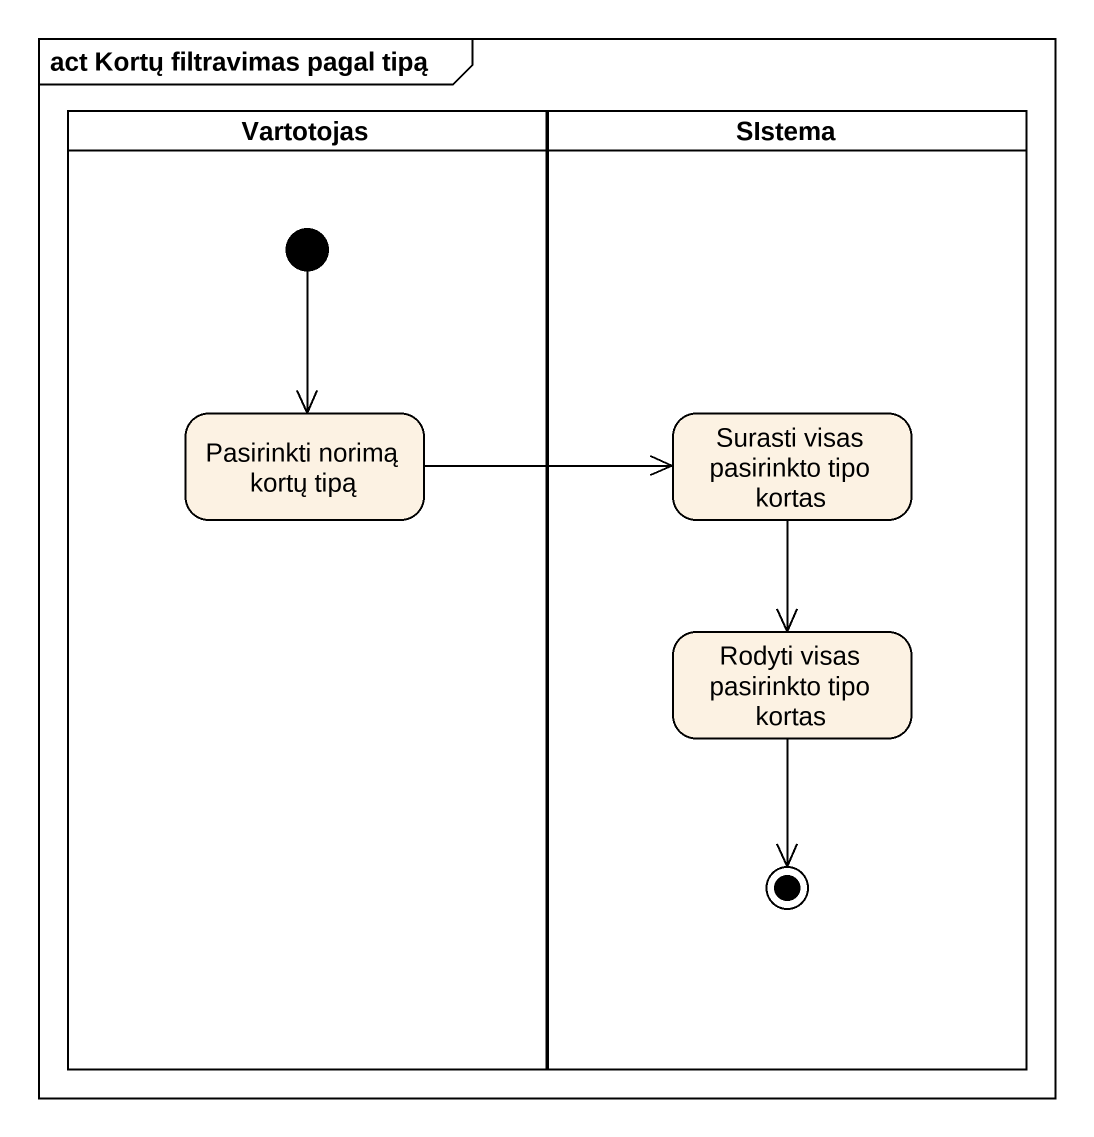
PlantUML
@startuml
mainframe act Kortų filtravimas pagal tipą
hide empty description
state Vartotojas <<partition>> {
  state "Pasirinkti norimą kortų tipą" as Pasirinkti_norimą_kortų_tipą
  [*] --> Pasirinkti_norimą_kortų_tipą
}
state SIstema <<partition>> {
  state "Surasti visas pasirinkto tipo kortas" as Surasti_visas_pasirinkto
  state "Rodyti visas pasirinkto tipo kortas" as Rodyti_visas_pasirinkto
  Rodyti_visas_pasirinkto --> [*]
}
Pasirinkti_norimą_kortų_tipą -right-> Surasti_visas_pasirinkto
Surasti_visas_pasirinkto --> Rodyti_visas_pasirinkto
@enduml
